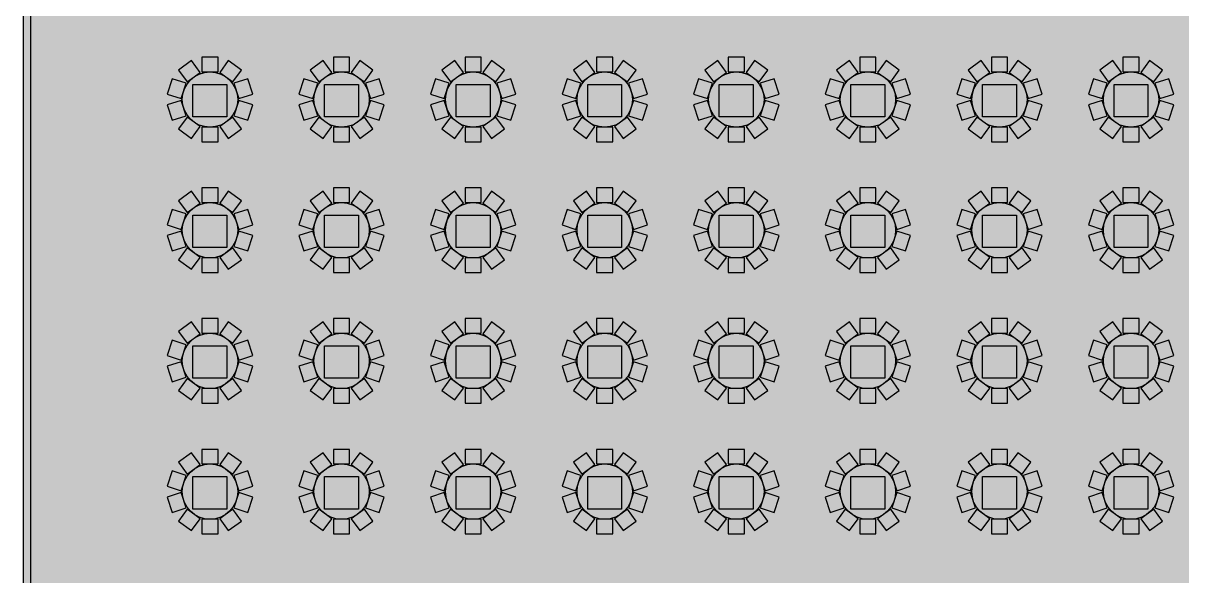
# Model space of a CAD drawing. Header units: feet. Extents: x 153 to 526, y 573 to 801.
# Drawn here: x 309.8 to 435.3, y 670.5 to 730.4 of the extents above; entities that cross this region are included whole.
import ezdxf

# ---------------------------------------------------------------- set-up
doc = ezdxf.new("R2010")
doc.units = ezdxf.units.FT
doc.header["$MEASUREMENT"] = 0
for name, color, linetype in [('background', 7, 'Continuous'), ('Layer 1', 7, 'Continuous'), ('walls', 7, 'Continuous')]:
    doc.layers.add(name, color=color, linetype=linetype)

msp = doc.modelspace()

# ---------------------------------------------------------------- hatches: boundary and pattern name
at = {"layer": 'background', "lineweight": 0, "true_color": 0xe6e6e6, "transparency": 33554687}
h = msp.add_hatch(color=254, dxfattribs=at)
h.dxf.hatch_style = 1
h.paths.add_polyline_path([(491.003, 759.9635), (309.7528, 759.9635), (309.7528, 591.7968), (491.003, 591.7968)])

# ---------------------------------------------------------------- linework, layer by layer
at = {"layer": 'background', "color": 254, "lineweight": 0, "true_color": 0xe6e6e6, "transparency": 33554687}
msp.add_lwpolyline([(491.003, 759.9635), (309.7528, 759.9635), (309.7528, 591.7968), (491.003, 591.7968)], close=True, dxfattribs=at)
at = {"layer": 'background', "color": 254, "lineweight": 25, "true_color": 0xe6e6e6}
msp.add_lwpolyline([(491.003, 759.9635), (309.7528, 759.9635), (309.7528, 591.7968), (491.003, 591.7968)], close=True, dxfattribs=at)
at = {"layer": 'Layer 1', "color": 18, "lineweight": 25, "true_color": 0x000000}
for points in [[(326.5949, 725.3246), (327.5256, 724.0436), (328.9413, 725.0723), (328.0107, 726.3532), (326.5949, 725.3246)], [(329.1218, 726.7142), (329.1218, 725.1309), (330.8718, 725.1309), (330.8718, 726.7142), (329.1218, 726.7142)], [(331.983, 726.3532), (331.0523, 725.0723), (332.4681, 724.0436), (333.3987, 725.3246), (331.983, 726.3532)], [(340.8537, 725.3246), (341.7844, 724.0436), (343.2001, 725.0723), (342.2695, 726.3532), (340.8537, 725.3246)], [(343.3806, 726.7142), (343.3806, 725.1309), (345.1306, 725.1309), (345.1306, 726.7142), (343.3806, 726.7142)], [(346.2418, 726.3532), (345.3111, 725.0723), (346.7269, 724.0436), (347.6575, 725.3246), (346.2418, 726.3532)], [(355.1125, 725.3246), (356.0432, 724.0436), (357.4589, 725.0723), (356.5283, 726.3532), (355.1125, 725.3246)], [(357.6394, 726.7142), (357.6394, 725.1309), (359.3894, 725.1309), (359.3894, 726.7142), (357.6394, 726.7142)], [(360.5006, 726.3532), (359.5699, 725.0723), (360.9857, 724.0436), (361.9163, 725.3246), (360.5006, 726.3532)], [(369.3713, 725.3246), (370.302, 724.0436), (371.7177, 725.0723), (370.7871, 726.3532), (369.3713, 725.3246)], [(371.8982, 726.7142), (371.8982, 725.1309), (373.6482, 725.1309), (373.6482, 726.7142), (371.8982, 726.7142)], [(374.7594, 726.3532), (373.8287, 725.0723), (375.2445, 724.0436), (376.1751, 725.3246), (374.7594, 726.3532)], [(383.6301, 725.3246), (384.5608, 724.0436), (385.9765, 725.0723), (385.0459, 726.3532), (383.6301, 725.3246)], [(386.157, 726.7142), (386.157, 725.1309), (387.907, 725.1309), (387.907, 726.7142), (386.157, 726.7142)], [(389.0182, 726.3532), (388.0875, 725.0723), (389.5033, 724.0436), (390.4339, 725.3246), (389.0182, 726.3532)], [(397.8889, 725.3246), (398.8196, 724.0436), (400.2353, 725.0723), (399.3047, 726.3532), (397.8889, 725.3246)], [(400.4158, 726.7142), (400.4158, 725.1309), (402.1658, 725.1309), (402.1658, 726.7142), (400.4158, 726.7142)], [(403.277, 726.3532), (402.3463, 725.0723), (403.7621, 724.0436), (404.6927, 725.3246), (403.277, 726.3532)], [(412.1477, 725.3246), (413.0784, 724.0436), (414.4941, 725.0723), (413.5635, 726.3532), (412.1477, 725.3246)], [(414.6746, 726.7142), (414.6746, 725.1309), (416.4246, 725.1309), (416.4246, 726.7142), (414.6746, 726.7142)], [(417.5358, 726.3532), (416.6051, 725.0723), (418.0209, 724.0436), (418.9515, 725.3246), (417.5358, 726.3532)], [(426.4065, 725.3246), (427.3372, 724.0436), (428.7529, 725.0723), (427.8223, 726.3532), (426.4065, 725.3246)], [(428.9334, 726.7142), (428.9334, 725.1309), (430.6834, 725.1309), (430.6834, 726.7142), (428.9334, 726.7142)], [(431.7946, 726.3532), (430.8639, 725.0723), (432.2797, 724.0436), (433.2103, 725.3246), (431.7946, 726.3532)], [(325.3674, 722.7151), (326.8732, 722.2258), (327.414, 723.8901), (325.9082, 724.3794), (325.3674, 722.7151)], [(334.0854, 724.3794), (332.5796, 723.8901), (333.1204, 722.2258), (334.6262, 722.7151), (334.0854, 724.3794)], [(339.6262, 722.7151), (341.132, 722.2258), (341.6728, 723.8901), (340.167, 724.3794), (339.6262, 722.7151)], [(348.3442, 724.3794), (346.8384, 723.8901), (347.3792, 722.2258), (348.885, 722.7151), (348.3442, 724.3794)], [(353.885, 722.7151), (355.3908, 722.2258), (355.9316, 723.8901), (354.4258, 724.3794), (353.885, 722.7151)], [(362.603, 724.3794), (361.0972, 723.8901), (361.638, 722.2258), (363.1438, 722.7151), (362.603, 724.3794)], [(368.1438, 722.7151), (369.6496, 722.2258), (370.1904, 723.8901), (368.6846, 724.3794), (368.1438, 722.7151)], [(376.8618, 724.3794), (375.356, 723.8901), (375.8968, 722.2258), (377.4026, 722.7151), (376.8618, 724.3794)], [(382.4026, 722.7151), (383.9084, 722.2258), (384.4492, 723.8901), (382.9434, 724.3794), (382.4026, 722.7151)], [(391.1206, 724.3794), (389.6148, 723.8901), (390.1556, 722.2258), (391.6614, 722.7151), (391.1206, 724.3794)], [(396.6614, 722.7151), (398.1672, 722.2258), (398.708, 723.8901), (397.2022, 724.3794), (396.6614, 722.7151)], [(405.3794, 724.3794), (403.8736, 723.8901), (404.4144, 722.2258), (405.9202, 722.7151), (405.3794, 724.3794)], [(410.9202, 722.7151), (412.426, 722.2258), (412.9668, 723.8901), (411.461, 724.3794), (410.9202, 722.7151)], [(419.6382, 724.3794), (418.1324, 723.8901), (418.6732, 722.2258), (420.179, 722.7151), (419.6382, 724.3794)], [(425.179, 722.7151), (426.6848, 722.2258), (427.2256, 723.8901), (425.7198, 724.3794), (425.179, 722.7151)], [(433.897, 724.3794), (432.3912, 723.8901), (432.932, 722.2258), (434.4378, 722.7151), (433.897, 724.3794)], [(325.9082, 719.8824), (327.414, 720.3717), (326.8732, 722.036), (325.3674, 721.5467), (325.9082, 719.8824)], [(334.6262, 721.5467), (333.1204, 722.036), (332.5796, 720.3717), (334.0854, 719.8824), (334.6262, 721.5467)], [(340.167, 719.8824), (341.6728, 720.3717), (341.132, 722.036), (339.6262, 721.5467), (340.167, 719.8824)], [(348.885, 721.5467), (347.3792, 722.036), (346.8384, 720.3717), (348.3442, 719.8824), (348.885, 721.5467)], [(354.4258, 719.8824), (355.9316, 720.3717), (355.3908, 722.036), (353.885, 721.5467), (354.4258, 719.8824)], [(363.1438, 721.5467), (361.638, 722.036), (361.0972, 720.3717), (362.603, 719.8824), (363.1438, 721.5467)], [(368.6846, 719.8824), (370.1904, 720.3717), (369.6496, 722.036), (368.1438, 721.5467), (368.6846, 719.8824)], [(377.4026, 721.5467), (375.8968, 722.036), (375.356, 720.3717), (376.8618, 719.8824), (377.4026, 721.5467)], [(382.9434, 719.8824), (384.4492, 720.3717), (383.9084, 722.036), (382.4026, 721.5467), (382.9434, 719.8824)], [(391.6614, 721.5467), (390.1556, 722.036), (389.6148, 720.3717), (391.1206, 719.8824), (391.6614, 721.5467)], [(397.2022, 719.8824), (398.708, 720.3717), (398.1672, 722.036), (396.6614, 721.5467), (397.2022, 719.8824)], [(405.9202, 721.5467), (404.4144, 722.036), (403.8736, 720.3717), (405.3794, 719.8824), (405.9202, 721.5467)], [(411.461, 719.8824), (412.9668, 720.3717), (412.426, 722.036), (410.9202, 721.5467), (411.461, 719.8824)], [(420.179, 721.5467), (418.6732, 722.036), (418.1324, 720.3717), (419.6382, 719.8824), (420.179, 721.5467)], [(425.7198, 719.8824), (427.2256, 720.3717), (426.6848, 722.036), (425.179, 721.5467), (425.7198, 719.8824)], [(434.4378, 721.5467), (432.932, 722.036), (432.3912, 720.3717), (433.897, 719.8824), (434.4378, 721.5467)], [(328.0107, 717.9086), (328.9413, 719.1896), (327.5256, 720.2182), (326.5949, 718.9373), (328.0107, 717.9086)], [(333.3987, 718.9373), (332.4681, 720.2182), (331.0523, 719.1896), (331.983, 717.9086), (333.3987, 718.9373)], [(342.2695, 717.9086), (343.2001, 719.1896), (341.7844, 720.2182), (340.8537, 718.9373), (342.2695, 717.9086)], [(347.6575, 718.9373), (346.7269, 720.2182), (345.3111, 719.1896), (346.2418, 717.9086), (347.6575, 718.9373)], [(356.5283, 717.9086), (357.4589, 719.1896), (356.0432, 720.2182), (355.1125, 718.9373), (356.5283, 717.9086)], [(361.9163, 718.9373), (360.9857, 720.2182), (359.5699, 719.1896), (360.5006, 717.9086), (361.9163, 718.9373)], [(370.7871, 717.9086), (371.7177, 719.1896), (370.302, 720.2182), (369.3713, 718.9373), (370.7871, 717.9086)], [(376.1751, 718.9373), (375.2445, 720.2182), (373.8287, 719.1896), (374.7594, 717.9086), (376.1751, 718.9373)], [(385.0459, 717.9086), (385.9765, 719.1896), (384.5608, 720.2182), (383.6301, 718.9373), (385.0459, 717.9086)], [(390.4339, 718.9373), (389.5033, 720.2182), (388.0875, 719.1896), (389.0182, 717.9086), (390.4339, 718.9373)], [(399.3047, 717.9086), (400.2353, 719.1896), (398.8196, 720.2182), (397.8889, 718.9373), (399.3047, 717.9086)], [(404.6927, 718.9373), (403.7621, 720.2182), (402.3463, 719.1896), (403.277, 717.9086), (404.6927, 718.9373)], [(413.5635, 717.9086), (414.4941, 719.1896), (413.0784, 720.2182), (412.1477, 718.9373), (413.5635, 717.9086)], [(418.9515, 718.9373), (418.0209, 720.2182), (416.6051, 719.1896), (417.5358, 717.9086), (418.9515, 718.9373)], [(427.8223, 717.9086), (428.7529, 719.1896), (427.3372, 720.2182), (426.4065, 718.9373), (427.8223, 717.9086)], [(433.2103, 718.9373), (432.2797, 720.2182), (430.8639, 719.1896), (431.7946, 717.9086), (433.2103, 718.9373)], [(330.8718, 717.5476), (330.8718, 719.1309), (329.1218, 719.1309), (329.1218, 717.5476), (330.8718, 717.5476)], [(345.1306, 717.5476), (345.1306, 719.1309), (343.3806, 719.1309), (343.3806, 717.5476), (345.1306, 717.5476)], [(359.3894, 717.5476), (359.3894, 719.1309), (357.6394, 719.1309), (357.6394, 717.5476), (359.3894, 717.5476)], [(373.6482, 717.5476), (373.6482, 719.1309), (371.8982, 719.1309), (371.8982, 717.5476), (373.6482, 717.5476)], [(387.907, 717.5476), (387.907, 719.1309), (386.157, 719.1309), (386.157, 717.5476), (387.907, 717.5476)], [(402.1658, 717.5476), (402.1658, 719.1309), (400.4158, 719.1309), (400.4158, 717.5476), (402.1658, 717.5476)], [(416.4246, 717.5476), (416.4246, 719.1309), (414.6746, 719.1309), (414.6746, 717.5476), (416.4246, 717.5476)], [(430.6834, 717.5476), (430.6834, 719.1309), (428.9334, 719.1309), (428.9334, 717.5476), (430.6834, 717.5476)], [(326.5949, 711.158), (327.5256, 709.877), (328.9413, 710.9057), (328.0107, 712.1866), (326.5949, 711.158)], [(329.1218, 712.5476), (329.1218, 710.9643), (330.8718, 710.9643), (330.8718, 712.5476), (329.1218, 712.5476)], [(331.983, 712.1866), (331.0523, 710.9057), (332.4681, 709.877), (333.3987, 711.158), (331.983, 712.1866)], [(340.8537, 711.158), (341.7844, 709.877), (343.2001, 710.9057), (342.2695, 712.1866), (340.8537, 711.158)], [(343.3806, 712.5476), (343.3806, 710.9643), (345.1306, 710.9643), (345.1306, 712.5476), (343.3806, 712.5476)], [(346.2418, 712.1866), (345.3111, 710.9057), (346.7269, 709.877), (347.6575, 711.158), (346.2418, 712.1866)], [(355.1125, 711.158), (356.0432, 709.877), (357.4589, 710.9057), (356.5283, 712.1866), (355.1125, 711.158)], [(357.6394, 712.5476), (357.6394, 710.9643), (359.3894, 710.9643), (359.3894, 712.5476), (357.6394, 712.5476)], [(360.5006, 712.1866), (359.5699, 710.9057), (360.9857, 709.877), (361.9163, 711.158), (360.5006, 712.1866)], [(369.3713, 711.158), (370.302, 709.877), (371.7177, 710.9057), (370.7871, 712.1866), (369.3713, 711.158)], [(371.8982, 712.5476), (371.8982, 710.9643), (373.6482, 710.9643), (373.6482, 712.5476), (371.8982, 712.5476)], [(374.7594, 712.1866), (373.8287, 710.9057), (375.2445, 709.877), (376.1751, 711.158), (374.7594, 712.1866)], [(383.6301, 711.158), (384.5608, 709.877), (385.9765, 710.9057), (385.0459, 712.1866), (383.6301, 711.158)], [(386.157, 712.5476), (386.157, 710.9643), (387.907, 710.9643), (387.907, 712.5476), (386.157, 712.5476)], [(389.0182, 712.1866), (388.0875, 710.9057), (389.5033, 709.877), (390.4339, 711.158), (389.0182, 712.1866)], [(397.8889, 711.158), (398.8196, 709.877), (400.2353, 710.9057), (399.3047, 712.1866), (397.8889, 711.158)], [(400.4158, 712.5476), (400.4158, 710.9643), (402.1658, 710.9643), (402.1658, 712.5476), (400.4158, 712.5476)], [(403.277, 712.1866), (402.3463, 710.9057), (403.7621, 709.877), (404.6927, 711.158), (403.277, 712.1866)], [(412.1477, 711.158), (413.0784, 709.877), (414.4941, 710.9057), (413.5635, 712.1866), (412.1477, 711.158)], [(414.6746, 712.5476), (414.6746, 710.9643), (416.4246, 710.9643), (416.4246, 712.5476), (414.6746, 712.5476)], [(417.5358, 712.1866), (416.6051, 710.9057), (418.0209, 709.877), (418.9515, 711.158), (417.5358, 712.1866)], [(426.4065, 711.158), (427.3372, 709.877), (428.7529, 710.9057), (427.8223, 712.1866), (426.4065, 711.158)], [(428.9334, 712.5476), (428.9334, 710.9643), (430.6834, 710.9643), (430.6834, 712.5476), (428.9334, 712.5476)], [(431.7946, 712.1866), (430.8639, 710.9057), (432.2797, 709.877), (433.2103, 711.158), (431.7946, 712.1866)], [(325.3674, 708.5485), (326.8732, 708.0592), (327.414, 709.7235), (325.9082, 710.2128), (325.3674, 708.5485)], [(334.0854, 710.2128), (332.5796, 709.7235), (333.1204, 708.0592), (334.6262, 708.5485), (334.0854, 710.2128)], [(339.6262, 708.5485), (341.132, 708.0592), (341.6728, 709.7235), (340.167, 710.2128), (339.6262, 708.5485)], [(348.3442, 710.2128), (346.8384, 709.7235), (347.3792, 708.0592), (348.885, 708.5485), (348.3442, 710.2128)], [(353.885, 708.5485), (355.3908, 708.0592), (355.9316, 709.7235), (354.4258, 710.2128), (353.885, 708.5485)], [(362.603, 710.2128), (361.0972, 709.7235), (361.638, 708.0592), (363.1438, 708.5485), (362.603, 710.2128)], [(368.1438, 708.5485), (369.6496, 708.0592), (370.1904, 709.7235), (368.6846, 710.2128), (368.1438, 708.5485)], [(376.8618, 710.2128), (375.356, 709.7235), (375.8968, 708.0592), (377.4026, 708.5485), (376.8618, 710.2128)], [(382.4026, 708.5485), (383.9084, 708.0592), (384.4492, 709.7235), (382.9434, 710.2128), (382.4026, 708.5485)], [(391.1206, 710.2128), (389.6148, 709.7235), (390.1556, 708.0592), (391.6614, 708.5485), (391.1206, 710.2128)], [(396.6614, 708.5485), (398.1672, 708.0592), (398.708, 709.7235), (397.2022, 710.2128), (396.6614, 708.5485)], [(405.3794, 710.2128), (403.8736, 709.7235), (404.4144, 708.0592), (405.9202, 708.5485), (405.3794, 710.2128)], [(410.9202, 708.5485), (412.426, 708.0592), (412.9668, 709.7235), (411.461, 710.2128), (410.9202, 708.5485)], [(419.6382, 710.2128), (418.1324, 709.7235), (418.6732, 708.0592), (420.179, 708.5485), (419.6382, 710.2128)], [(425.179, 708.5485), (426.6848, 708.0592), (427.2256, 709.7235), (425.7198, 710.2128), (425.179, 708.5485)], [(433.897, 710.2128), (432.3912, 709.7235), (432.932, 708.0592), (434.4378, 708.5485), (433.897, 710.2128)], [(325.9082, 705.7158), (327.414, 706.2051), (326.8732, 707.8694), (325.3674, 707.3801), (325.9082, 705.7158)], [(334.6262, 707.3801), (333.1204, 707.8694), (332.5796, 706.2051), (334.0854, 705.7158), (334.6262, 707.3801)], [(340.167, 705.7158), (341.6728, 706.2051), (341.132, 707.8694), (339.6262, 707.3801), (340.167, 705.7158)], [(348.885, 707.3801), (347.3792, 707.8694), (346.8384, 706.2051), (348.3442, 705.7158), (348.885, 707.3801)], [(354.4258, 705.7158), (355.9316, 706.2051), (355.3908, 707.8694), (353.885, 707.3801), (354.4258, 705.7158)], [(363.1438, 707.3801), (361.638, 707.8694), (361.0972, 706.2051), (362.603, 705.7158), (363.1438, 707.3801)], [(368.6846, 705.7158), (370.1904, 706.2051), (369.6496, 707.8694), (368.1438, 707.3801), (368.6846, 705.7158)], [(377.4026, 707.3801), (375.8968, 707.8694), (375.356, 706.2051), (376.8618, 705.7158), (377.4026, 707.3801)], [(382.9434, 705.7158), (384.4492, 706.2051), (383.9084, 707.8694), (382.4026, 707.3801), (382.9434, 705.7158)], [(391.6614, 707.3801), (390.1556, 707.8694), (389.6148, 706.2051), (391.1206, 705.7158), (391.6614, 707.3801)], [(397.2022, 705.7158), (398.708, 706.2051), (398.1672, 707.8694), (396.6614, 707.3801), (397.2022, 705.7158)], [(405.9202, 707.3801), (404.4144, 707.8694), (403.8736, 706.2051), (405.3794, 705.7158), (405.9202, 707.3801)], [(411.461, 705.7158), (412.9668, 706.2051), (412.426, 707.8694), (410.9202, 707.3801), (411.461, 705.7158)], [(420.179, 707.3801), (418.6732, 707.8694), (418.1324, 706.2051), (419.6382, 705.7158), (420.179, 707.3801)], [(425.7198, 705.7158), (427.2256, 706.2051), (426.6848, 707.8694), (425.179, 707.3801), (425.7198, 705.7158)], [(434.4378, 707.3801), (432.932, 707.8694), (432.3912, 706.2051), (433.897, 705.7158), (434.4378, 707.3801)], [(328.0107, 703.742), (328.9413, 705.023), (327.5256, 706.0516), (326.5949, 704.7707), (328.0107, 703.742)], [(333.3987, 704.7707), (332.4681, 706.0516), (331.0523, 705.023), (331.983, 703.742), (333.3987, 704.7707)], [(342.2695, 703.742), (343.2001, 705.023), (341.7844, 706.0516), (340.8537, 704.7707), (342.2695, 703.742)], [(347.6575, 704.7707), (346.7269, 706.0516), (345.3111, 705.023), (346.2418, 703.742), (347.6575, 704.7707)], [(356.5283, 703.742), (357.4589, 705.023), (356.0432, 706.0516), (355.1125, 704.7707), (356.5283, 703.742)], [(361.9163, 704.7707), (360.9857, 706.0516), (359.5699, 705.023), (360.5006, 703.742), (361.9163, 704.7707)], [(370.7871, 703.742), (371.7177, 705.023), (370.302, 706.0516), (369.3713, 704.7707), (370.7871, 703.742)], [(376.1751, 704.7707), (375.2445, 706.0516), (373.8287, 705.023), (374.7594, 703.742), (376.1751, 704.7707)], [(385.0459, 703.742), (385.9765, 705.023), (384.5608, 706.0516), (383.6301, 704.7707), (385.0459, 703.742)], [(390.4339, 704.7707), (389.5033, 706.0516), (388.0875, 705.023), (389.0182, 703.742), (390.4339, 704.7707)], [(399.3047, 703.742), (400.2353, 705.023), (398.8196, 706.0516), (397.8889, 704.7707), (399.3047, 703.742)], [(404.6927, 704.7707), (403.7621, 706.0516), (402.3463, 705.023), (403.277, 703.742), (404.6927, 704.7707)], [(413.5635, 703.742), (414.4941, 705.023), (413.0784, 706.0516), (412.1477, 704.7707), (413.5635, 703.742)], [(418.9515, 704.7707), (418.0209, 706.0516), (416.6051, 705.023), (417.5358, 703.742), (418.9515, 704.7707)], [(427.8223, 703.742), (428.7529, 705.023), (427.3372, 706.0516), (426.4065, 704.7707), (427.8223, 703.742)], [(433.2103, 704.7707), (432.2797, 706.0516), (430.8639, 705.023), (431.7946, 703.742), (433.2103, 704.7707)], [(330.8718, 703.381), (330.8718, 704.9643), (329.1218, 704.9643), (329.1218, 703.381), (330.8718, 703.381)], [(345.1306, 703.381), (345.1306, 704.9643), (343.3806, 704.9643), (343.3806, 703.381), (345.1306, 703.381)], [(359.3894, 703.381), (359.3894, 704.9643), (357.6394, 704.9643), (357.6394, 703.381), (359.3894, 703.381)], [(373.6482, 703.381), (373.6482, 704.9643), (371.8982, 704.9643), (371.8982, 703.381), (373.6482, 703.381)], [(387.907, 703.381), (387.907, 704.9643), (386.157, 704.9643), (386.157, 703.381), (387.907, 703.381)], [(402.1658, 703.381), (402.1658, 704.9643), (400.4158, 704.9643), (400.4158, 703.381), (402.1658, 703.381)], [(416.4246, 703.381), (416.4246, 704.9643), (414.6746, 704.9643), (414.6746, 703.381), (416.4246, 703.381)], [(430.6834, 703.381), (430.6834, 704.9643), (428.9334, 704.9643), (428.9334, 703.381), (430.6834, 703.381)], [(329.1218, 698.381), (329.1218, 696.7977), (330.8718, 696.7977), (330.8718, 698.381), (329.1218, 698.381)], [(343.3806, 698.381), (343.3806, 696.7977), (345.1306, 696.7977), (345.1306, 698.381), (343.3806, 698.381)], [(357.6394, 698.381), (357.6394, 696.7977), (359.3894, 696.7977), (359.3894, 698.381), (357.6394, 698.381)], [(371.8982, 698.381), (371.8982, 696.7977), (373.6482, 696.7977), (373.6482, 698.381), (371.8982, 698.381)], [(386.157, 698.381), (386.157, 696.7977), (387.907, 696.7977), (387.907, 698.381), (386.157, 698.381)], [(400.4158, 698.381), (400.4158, 696.7977), (402.1658, 696.7977), (402.1658, 698.381), (400.4158, 698.381)], [(414.6746, 698.381), (414.6746, 696.7977), (416.4246, 696.7977), (416.4246, 698.381), (414.6746, 698.381)], [(428.9334, 698.381), (428.9334, 696.7977), (430.6834, 696.7977), (430.6834, 698.381), (428.9334, 698.381)], [(326.5949, 696.9914), (327.5256, 695.7104), (328.9413, 696.7391), (328.0107, 698.02), (326.5949, 696.9914)], [(331.983, 698.02), (331.0523, 696.7391), (332.4681, 695.7104), (333.3987, 696.9914), (331.983, 698.02)], [(340.8537, 696.9914), (341.7844, 695.7104), (343.2001, 696.7391), (342.2695, 698.02), (340.8537, 696.9914)], [(346.2418, 698.02), (345.3111, 696.7391), (346.7269, 695.7104), (347.6575, 696.9914), (346.2418, 698.02)], [(355.1125, 696.9914), (356.0432, 695.7104), (357.4589, 696.7391), (356.5283, 698.02), (355.1125, 696.9914)], [(360.5006, 698.02), (359.5699, 696.7391), (360.9857, 695.7104), (361.9163, 696.9914), (360.5006, 698.02)], [(369.3713, 696.9914), (370.302, 695.7104), (371.7177, 696.7391), (370.7871, 698.02), (369.3713, 696.9914)], [(374.7594, 698.02), (373.8287, 696.7391), (375.2445, 695.7104), (376.1751, 696.9914), (374.7594, 698.02)], [(383.6301, 696.9914), (384.5608, 695.7104), (385.9765, 696.7391), (385.0459, 698.02), (383.6301, 696.9914)], [(389.0182, 698.02), (388.0875, 696.7391), (389.5033, 695.7104), (390.4339, 696.9914), (389.0182, 698.02)], [(397.8889, 696.9914), (398.8196, 695.7104), (400.2353, 696.7391), (399.3047, 698.02), (397.8889, 696.9914)], [(403.277, 698.02), (402.3463, 696.7391), (403.7621, 695.7104), (404.6927, 696.9914), (403.277, 698.02)], [(412.1477, 696.9914), (413.0784, 695.7104), (414.4941, 696.7391), (413.5635, 698.02), (412.1477, 696.9914)], [(417.5358, 698.02), (416.6051, 696.7391), (418.0209, 695.7104), (418.9515, 696.9914), (417.5358, 698.02)], [(426.4065, 696.9914), (427.3372, 695.7104), (428.7529, 696.7391), (427.8223, 698.02), (426.4065, 696.9914)], [(431.7946, 698.02), (430.8639, 696.7391), (432.2797, 695.7104), (433.2103, 696.9914), (431.7946, 698.02)], [(325.3674, 694.3819), (326.8732, 693.8926), (327.414, 695.5569), (325.9082, 696.0462), (325.3674, 694.3819)], [(334.0854, 696.0462), (332.5796, 695.5569), (333.1204, 693.8926), (334.6262, 694.3819), (334.0854, 696.0462)], [(339.6262, 694.3819), (341.132, 693.8926), (341.6728, 695.5569), (340.167, 696.0462), (339.6262, 694.3819)], [(348.3442, 696.0462), (346.8384, 695.5569), (347.3792, 693.8926), (348.885, 694.3819), (348.3442, 696.0462)], [(353.885, 694.3819), (355.3908, 693.8926), (355.9316, 695.5569), (354.4258, 696.0462), (353.885, 694.3819)], [(362.603, 696.0462), (361.0972, 695.5569), (361.638, 693.8926), (363.1438, 694.3819), (362.603, 696.0462)], [(368.1438, 694.3819), (369.6496, 693.8926), (370.1904, 695.5569), (368.6846, 696.0462), (368.1438, 694.3819)], [(376.8618, 696.0462), (375.356, 695.5569), (375.8968, 693.8926), (377.4026, 694.3819), (376.8618, 696.0462)], [(382.4026, 694.3819), (383.9084, 693.8926), (384.4492, 695.5569), (382.9434, 696.0462), (382.4026, 694.3819)], [(391.1206, 696.0462), (389.6148, 695.5569), (390.1556, 693.8926), (391.6614, 694.3819), (391.1206, 696.0462)], [(396.6614, 694.3819), (398.1672, 693.8926), (398.708, 695.5569), (397.2022, 696.0462), (396.6614, 694.3819)], [(405.3794, 696.0462), (403.8736, 695.5569), (404.4144, 693.8926), (405.9202, 694.3819), (405.3794, 696.0462)], [(410.9202, 694.3819), (412.426, 693.8926), (412.9668, 695.5569), (411.461, 696.0462), (410.9202, 694.3819)], [(419.6382, 696.0462), (418.1324, 695.5569), (418.6732, 693.8926), (420.179, 694.3819), (419.6382, 696.0462)], [(425.179, 694.3819), (426.6848, 693.8926), (427.2256, 695.5569), (425.7198, 696.0462), (425.179, 694.3819)], [(433.897, 696.0462), (432.3912, 695.5569), (432.932, 693.8926), (434.4378, 694.3819), (433.897, 696.0462)], [(325.9082, 691.5492), (327.414, 692.0385), (326.8732, 693.7028), (325.3674, 693.2135), (325.9082, 691.5492)], [(334.6262, 693.2135), (333.1204, 693.7028), (332.5796, 692.0385), (334.0854, 691.5492), (334.6262, 693.2135)], [(340.167, 691.5492), (341.6728, 692.0385), (341.132, 693.7028), (339.6262, 693.2135), (340.167, 691.5492)], [(348.885, 693.2135), (347.3792, 693.7028), (346.8384, 692.0385), (348.3442, 691.5492), (348.885, 693.2135)], [(354.4258, 691.5492), (355.9316, 692.0385), (355.3908, 693.7028), (353.885, 693.2135), (354.4258, 691.5492)], [(363.1438, 693.2135), (361.638, 693.7028), (361.0972, 692.0385), (362.603, 691.5492), (363.1438, 693.2135)], [(368.6846, 691.5492), (370.1904, 692.0385), (369.6496, 693.7028), (368.1438, 693.2135), (368.6846, 691.5492)], [(377.4026, 693.2135), (375.8968, 693.7028), (375.356, 692.0385), (376.8618, 691.5492), (377.4026, 693.2135)], [(382.9434, 691.5492), (384.4492, 692.0385), (383.9084, 693.7028), (382.4026, 693.2135), (382.9434, 691.5492)], [(391.6614, 693.2135), (390.1556, 693.7028), (389.6148, 692.0385), (391.1206, 691.5492), (391.6614, 693.2135)], [(397.2022, 691.5492), (398.708, 692.0385), (398.1672, 693.7028), (396.6614, 693.2135), (397.2022, 691.5492)], [(405.9202, 693.2135), (404.4144, 693.7028), (403.8736, 692.0385), (405.3794, 691.5492), (405.9202, 693.2135)], [(411.461, 691.5492), (412.9668, 692.0385), (412.426, 693.7028), (410.9202, 693.2135), (411.461, 691.5492)], [(420.179, 693.2135), (418.6732, 693.7028), (418.1324, 692.0385), (419.6382, 691.5492), (420.179, 693.2135)], [(425.7198, 691.5492), (427.2256, 692.0385), (426.6848, 693.7028), (425.179, 693.2135), (425.7198, 691.5492)], [(434.4378, 693.2135), (432.932, 693.7028), (432.3912, 692.0385), (433.897, 691.5492), (434.4378, 693.2135)], [(328.0107, 689.5754), (328.9413, 690.8564), (327.5256, 691.885), (326.5949, 690.6041), (328.0107, 689.5754)], [(333.3987, 690.6041), (332.4681, 691.885), (331.0523, 690.8564), (331.983, 689.5754), (333.3987, 690.6041)], [(342.2695, 689.5754), (343.2001, 690.8564), (341.7844, 691.885), (340.8537, 690.6041), (342.2695, 689.5754)], [(347.6575, 690.6041), (346.7269, 691.885), (345.3111, 690.8564), (346.2418, 689.5754), (347.6575, 690.6041)], [(356.5283, 689.5754), (357.4589, 690.8564), (356.0432, 691.885), (355.1125, 690.6041), (356.5283, 689.5754)], [(361.9163, 690.6041), (360.9857, 691.885), (359.5699, 690.8564), (360.5006, 689.5754), (361.9163, 690.6041)], [(370.7871, 689.5754), (371.7177, 690.8564), (370.302, 691.885), (369.3713, 690.6041), (370.7871, 689.5754)], [(376.1751, 690.6041), (375.2445, 691.885), (373.8287, 690.8564), (374.7594, 689.5754), (376.1751, 690.6041)], [(385.0459, 689.5754), (385.9765, 690.8564), (384.5608, 691.885), (383.6301, 690.6041), (385.0459, 689.5754)], [(390.4339, 690.6041), (389.5033, 691.885), (388.0875, 690.8564), (389.0182, 689.5754), (390.4339, 690.6041)], [(399.3047, 689.5754), (400.2353, 690.8564), (398.8196, 691.885), (397.8889, 690.6041), (399.3047, 689.5754)], [(404.6927, 690.6041), (403.7621, 691.885), (402.3463, 690.8564), (403.277, 689.5754), (404.6927, 690.6041)], [(413.5635, 689.5754), (414.4941, 690.8564), (413.0784, 691.885), (412.1477, 690.6041), (413.5635, 689.5754)], [(418.9515, 690.6041), (418.0209, 691.885), (416.6051, 690.8564), (417.5358, 689.5754), (418.9515, 690.6041)], [(427.8223, 689.5754), (428.7529, 690.8564), (427.3372, 691.885), (426.4065, 690.6041), (427.8223, 689.5754)], [(433.2103, 690.6041), (432.2797, 691.885), (430.8639, 690.8564), (431.7946, 689.5754), (433.2103, 690.6041)], [(330.8718, 689.2144), (330.8718, 690.7977), (329.1218, 690.7977), (329.1218, 689.2144), (330.8718, 689.2144)], [(345.1306, 689.2144), (345.1306, 690.7977), (343.3806, 690.7977), (343.3806, 689.2144), (345.1306, 689.2144)], [(359.3894, 689.2144), (359.3894, 690.7977), (357.6394, 690.7977), (357.6394, 689.2144), (359.3894, 689.2144)], [(373.6482, 689.2144), (373.6482, 690.7977), (371.8982, 690.7977), (371.8982, 689.2144), (373.6482, 689.2144)], [(387.907, 689.2144), (387.907, 690.7977), (386.157, 690.7977), (386.157, 689.2144), (387.907, 689.2144)], [(402.1658, 689.2144), (402.1658, 690.7977), (400.4158, 690.7977), (400.4158, 689.2144), (402.1658, 689.2144)], [(416.4246, 689.2144), (416.4246, 690.7977), (414.6746, 690.7977), (414.6746, 689.2144), (416.4246, 689.2144)], [(430.6834, 689.2144), (430.6834, 690.7977), (428.9334, 690.7977), (428.9334, 689.2144), (430.6834, 689.2144)], [(326.5949, 682.8248), (327.5256, 681.5438), (328.9413, 682.5725), (328.0107, 683.8534), (326.5949, 682.8248)], [(329.1218, 684.2144), (329.1218, 682.6311), (330.8718, 682.6311), (330.8718, 684.2144), (329.1218, 684.2144)], [(331.983, 683.8534), (331.0523, 682.5725), (332.4681, 681.5438), (333.3987, 682.8248), (331.983, 683.8534)], [(340.8537, 682.8248), (341.7844, 681.5438), (343.2001, 682.5725), (342.2695, 683.8534), (340.8537, 682.8248)], [(343.3806, 684.2144), (343.3806, 682.6311), (345.1306, 682.6311), (345.1306, 684.2144), (343.3806, 684.2144)], [(346.2418, 683.8534), (345.3111, 682.5725), (346.7269, 681.5438), (347.6575, 682.8248), (346.2418, 683.8534)], [(355.1125, 682.8248), (356.0432, 681.5438), (357.4589, 682.5725), (356.5283, 683.8534), (355.1125, 682.8248)], [(357.6394, 684.2144), (357.6394, 682.6311), (359.3894, 682.6311), (359.3894, 684.2144), (357.6394, 684.2144)], [(360.5006, 683.8534), (359.5699, 682.5725), (360.9857, 681.5438), (361.9163, 682.8248), (360.5006, 683.8534)], [(369.3713, 682.8248), (370.302, 681.5438), (371.7177, 682.5725), (370.7871, 683.8534), (369.3713, 682.8248)], [(371.8982, 684.2144), (371.8982, 682.6311), (373.6482, 682.6311), (373.6482, 684.2144), (371.8982, 684.2144)], [(374.7594, 683.8534), (373.8287, 682.5725), (375.2445, 681.5438), (376.1751, 682.8248), (374.7594, 683.8534)], [(383.6301, 682.8248), (384.5608, 681.5438), (385.9765, 682.5725), (385.0459, 683.8534), (383.6301, 682.8248)], [(386.157, 684.2144), (386.157, 682.6311), (387.907, 682.6311), (387.907, 684.2144), (386.157, 684.2144)], [(389.0182, 683.8534), (388.0875, 682.5725), (389.5033, 681.5438), (390.4339, 682.8248), (389.0182, 683.8534)], [(397.8889, 682.8248), (398.8196, 681.5438), (400.2353, 682.5725), (399.3047, 683.8534), (397.8889, 682.8248)], [(400.4158, 684.2144), (400.4158, 682.6311), (402.1658, 682.6311), (402.1658, 684.2144), (400.4158, 684.2144)], [(403.277, 683.8534), (402.3463, 682.5725), (403.7621, 681.5438), (404.6927, 682.8248), (403.277, 683.8534)], [(412.1477, 682.8248), (413.0784, 681.5438), (414.4941, 682.5725), (413.5635, 683.8534), (412.1477, 682.8248)], [(414.6746, 684.2144), (414.6746, 682.6311), (416.4246, 682.6311), (416.4246, 684.2144), (414.6746, 684.2144)], [(417.5358, 683.8534), (416.6051, 682.5725), (418.0209, 681.5438), (418.9515, 682.8248), (417.5358, 683.8534)], [(426.4065, 682.8248), (427.3372, 681.5438), (428.7529, 682.5725), (427.8223, 683.8534), (426.4065, 682.8248)], [(428.9334, 684.2144), (428.9334, 682.6311), (430.6834, 682.6311), (430.6834, 684.2144), (428.9334, 684.2144)], [(431.7946, 683.8534), (430.8639, 682.5725), (432.2797, 681.5438), (433.2103, 682.8248), (431.7946, 683.8534)], [(325.3674, 680.2153), (326.8732, 679.726), (327.414, 681.3903), (325.9082, 681.8796), (325.3674, 680.2153)], [(334.0854, 681.8796), (332.5796, 681.3903), (333.1204, 679.726), (334.6262, 680.2153), (334.0854, 681.8796)], [(339.6262, 680.2153), (341.132, 679.726), (341.6728, 681.3903), (340.167, 681.8796), (339.6262, 680.2153)], [(348.3442, 681.8796), (346.8384, 681.3903), (347.3792, 679.726), (348.885, 680.2153), (348.3442, 681.8796)], [(353.885, 680.2153), (355.3908, 679.726), (355.9316, 681.3903), (354.4258, 681.8796), (353.885, 680.2153)], [(362.603, 681.8796), (361.0972, 681.3903), (361.638, 679.726), (363.1438, 680.2153), (362.603, 681.8796)], [(368.1438, 680.2153), (369.6496, 679.726), (370.1904, 681.3903), (368.6846, 681.8796), (368.1438, 680.2153)], [(376.8618, 681.8796), (375.356, 681.3903), (375.8968, 679.726), (377.4026, 680.2153), (376.8618, 681.8796)], [(382.4026, 680.2153), (383.9084, 679.726), (384.4492, 681.3903), (382.9434, 681.8796), (382.4026, 680.2153)], [(391.1206, 681.8796), (389.6148, 681.3903), (390.1556, 679.726), (391.6614, 680.2153), (391.1206, 681.8796)], [(396.6614, 680.2153), (398.1672, 679.726), (398.708, 681.3903), (397.2022, 681.8796), (396.6614, 680.2153)], [(405.3794, 681.8796), (403.8736, 681.3903), (404.4144, 679.726), (405.9202, 680.2153), (405.3794, 681.8796)], [(410.9202, 680.2153), (412.426, 679.726), (412.9668, 681.3903), (411.461, 681.8796), (410.9202, 680.2153)], [(419.6382, 681.8796), (418.1324, 681.3903), (418.6732, 679.726), (420.179, 680.2153), (419.6382, 681.8796)], [(425.179, 680.2153), (426.6848, 679.726), (427.2256, 681.3903), (425.7198, 681.8796), (425.179, 680.2153)], [(433.897, 681.8796), (432.3912, 681.3903), (432.932, 679.726), (434.4378, 680.2153), (433.897, 681.8796)], [(325.9082, 677.3826), (327.414, 677.8719), (326.8732, 679.5362), (325.3674, 679.0469), (325.9082, 677.3826)], [(334.6262, 679.0469), (333.1204, 679.5362), (332.5796, 677.8719), (334.0854, 677.3826), (334.6262, 679.0469)], [(340.167, 677.3826), (341.6728, 677.8719), (341.132, 679.5362), (339.6262, 679.0469), (340.167, 677.3826)], [(348.885, 679.0469), (347.3792, 679.5362), (346.8384, 677.8719), (348.3442, 677.3826), (348.885, 679.0469)], [(354.4258, 677.3826), (355.9316, 677.8719), (355.3908, 679.5362), (353.885, 679.0469), (354.4258, 677.3826)], [(363.1438, 679.0469), (361.638, 679.5362), (361.0972, 677.8719), (362.603, 677.3826), (363.1438, 679.0469)], [(368.6846, 677.3826), (370.1904, 677.8719), (369.6496, 679.5362), (368.1438, 679.0469), (368.6846, 677.3826)], [(377.4026, 679.0469), (375.8968, 679.5362), (375.356, 677.8719), (376.8618, 677.3826), (377.4026, 679.0469)], [(382.9434, 677.3826), (384.4492, 677.8719), (383.9084, 679.5362), (382.4026, 679.0469), (382.9434, 677.3826)], [(391.6614, 679.0469), (390.1556, 679.5362), (389.6148, 677.8719), (391.1206, 677.3826), (391.6614, 679.0469)], [(397.2022, 677.3826), (398.708, 677.8719), (398.1672, 679.5362), (396.6614, 679.0469), (397.2022, 677.3826)], [(405.9202, 679.0469), (404.4144, 679.5362), (403.8736, 677.8719), (405.3794, 677.3826), (405.9202, 679.0469)], [(411.461, 677.3826), (412.9668, 677.8719), (412.426, 679.5362), (410.9202, 679.0469), (411.461, 677.3826)], [(420.179, 679.0469), (418.6732, 679.5362), (418.1324, 677.8719), (419.6382, 677.3826), (420.179, 679.0469)], [(425.7198, 677.3826), (427.2256, 677.8719), (426.6848, 679.5362), (425.179, 679.0469), (425.7198, 677.3826)], [(434.4378, 679.0469), (432.932, 679.5362), (432.3912, 677.8719), (433.897, 677.3826), (434.4378, 679.0469)], [(328.0107, 675.4088), (328.9413, 676.6898), (327.5256, 677.7184), (326.5949, 676.4375), (328.0107, 675.4088)], [(333.3987, 676.4375), (332.4681, 677.7184), (331.0523, 676.6898), (331.983, 675.4088), (333.3987, 676.4375)], [(342.2695, 675.4088), (343.2001, 676.6898), (341.7844, 677.7184), (340.8537, 676.4375), (342.2695, 675.4088)], [(347.6575, 676.4375), (346.7269, 677.7184), (345.3111, 676.6898), (346.2418, 675.4088), (347.6575, 676.4375)], [(356.5283, 675.4088), (357.4589, 676.6898), (356.0432, 677.7184), (355.1125, 676.4375), (356.5283, 675.4088)], [(361.9163, 676.4375), (360.9857, 677.7184), (359.5699, 676.6898), (360.5006, 675.4088), (361.9163, 676.4375)], [(370.7871, 675.4088), (371.7177, 676.6898), (370.302, 677.7184), (369.3713, 676.4375), (370.7871, 675.4088)], [(376.1751, 676.4375), (375.2445, 677.7184), (373.8287, 676.6898), (374.7594, 675.4088), (376.1751, 676.4375)], [(385.0459, 675.4088), (385.9765, 676.6898), (384.5608, 677.7184), (383.6301, 676.4375), (385.0459, 675.4088)], [(390.4339, 676.4375), (389.5033, 677.7184), (388.0875, 676.6898), (389.0182, 675.4088), (390.4339, 676.4375)], [(399.3047, 675.4088), (400.2353, 676.6898), (398.8196, 677.7184), (397.8889, 676.4375), (399.3047, 675.4088)], [(404.6927, 676.4375), (403.7621, 677.7184), (402.3463, 676.6898), (403.277, 675.4088), (404.6927, 676.4375)], [(413.5635, 675.4088), (414.4941, 676.6898), (413.0784, 677.7184), (412.1477, 676.4375), (413.5635, 675.4088)], [(418.9515, 676.4375), (418.0209, 677.7184), (416.6051, 676.6898), (417.5358, 675.4088), (418.9515, 676.4375)], [(427.8223, 675.4088), (428.7529, 676.6898), (427.3372, 677.7184), (426.4065, 676.4375), (427.8223, 675.4088)], [(433.2103, 676.4375), (432.2797, 677.7184), (430.8639, 676.6898), (431.7946, 675.4088), (433.2103, 676.4375)], [(330.8718, 675.0478), (330.8718, 676.6311), (329.1218, 676.6311), (329.1218, 675.0478), (330.8718, 675.0478)], [(345.1306, 675.0478), (345.1306, 676.6311), (343.3806, 676.6311), (343.3806, 675.0478), (345.1306, 675.0478)], [(359.3894, 675.0478), (359.3894, 676.6311), (357.6394, 676.6311), (357.6394, 675.0478), (359.3894, 675.0478)], [(373.6482, 675.0478), (373.6482, 676.6311), (371.8982, 676.6311), (371.8982, 675.0478), (373.6482, 675.0478)], [(387.907, 675.0478), (387.907, 676.6311), (386.157, 676.6311), (386.157, 675.0478), (387.907, 675.0478)], [(402.1658, 675.0478), (402.1658, 676.6311), (400.4158, 676.6311), (400.4158, 675.0478), (402.1658, 675.0478)], [(416.4246, 675.0478), (416.4246, 676.6311), (414.6746, 676.6311), (414.6746, 675.0478), (416.4246, 675.0478)], [(430.6834, 675.0478), (430.6834, 676.6311), (428.9334, 676.6311), (428.9334, 675.0478), (430.6834, 675.0478)]]:
    msp.add_lwpolyline(points, dxfattribs=at)
for points in [[(328.1495, 723.7664), (331.8256, 723.7664), (331.8256, 720.2501), (328.1495, 720.2501)], [(342.4083, 723.7664), (346.0844, 723.7664), (346.0844, 720.2501), (342.4083, 720.2501)], [(356.6671, 723.7664), (360.3432, 723.7664), (360.3432, 720.2501), (356.6671, 720.2501)], [(370.9259, 723.7664), (374.602, 723.7664), (374.602, 720.2501), (370.9259, 720.2501)], [(385.1847, 723.7664), (388.8608, 723.7664), (388.8608, 720.2501), (385.1847, 720.2501)], [(399.4435, 723.7664), (403.1196, 723.7664), (403.1196, 720.2501), (399.4435, 720.2501)], [(413.7023, 723.7664), (417.3784, 723.7664), (417.3784, 720.2501), (413.7023, 720.2501)], [(427.9611, 723.7664), (431.6372, 723.7664), (431.6372, 720.2501), (427.9611, 720.2501)], [(328.1495, 709.5998), (331.8256, 709.5998), (331.8256, 706.0835), (328.1495, 706.0835)], [(342.4083, 709.5998), (346.0844, 709.5998), (346.0844, 706.0835), (342.4083, 706.0835)], [(356.6671, 709.5998), (360.3432, 709.5998), (360.3432, 706.0835), (356.6671, 706.0835)], [(370.9259, 709.5998), (374.602, 709.5998), (374.602, 706.0835), (370.9259, 706.0835)], [(385.1847, 709.5998), (388.8608, 709.5998), (388.8608, 706.0835), (385.1847, 706.0835)], [(399.4435, 709.5998), (403.1196, 709.5998), (403.1196, 706.0835), (399.4435, 706.0835)], [(413.7023, 709.5998), (417.3784, 709.5998), (417.3784, 706.0835), (413.7023, 706.0835)], [(427.9611, 709.5998), (431.6372, 709.5998), (431.6372, 706.0835), (427.9611, 706.0835)], [(328.1495, 695.4332), (331.8256, 695.4332), (331.8256, 691.9169), (328.1495, 691.9169)], [(342.4083, 695.4332), (346.0844, 695.4332), (346.0844, 691.9169), (342.4083, 691.9169)], [(356.6671, 695.4332), (360.3432, 695.4332), (360.3432, 691.9169), (356.6671, 691.9169)], [(370.9259, 695.4332), (374.602, 695.4332), (374.602, 691.9169), (370.9259, 691.9169)], [(385.1847, 695.4332), (388.8608, 695.4332), (388.8608, 691.9169), (385.1847, 691.9169)], [(399.4435, 695.4332), (403.1196, 695.4332), (403.1196, 691.9169), (399.4435, 691.9169)], [(413.7023, 695.4332), (417.3784, 695.4332), (417.3784, 691.9169), (413.7023, 691.9169)], [(427.9611, 695.4332), (431.6372, 695.4332), (431.6372, 691.9169), (427.9611, 691.9169)], [(328.1495, 681.2666), (331.8256, 681.2666), (331.8256, 677.7503), (328.1495, 677.7503)], [(342.4083, 681.2666), (346.0844, 681.2666), (346.0844, 677.7503), (342.4083, 677.7503)], [(356.6671, 681.2666), (360.3432, 681.2666), (360.3432, 677.7503), (356.6671, 677.7503)], [(370.9259, 681.2666), (374.602, 681.2666), (374.602, 677.7503), (370.9259, 677.7503)], [(385.1847, 681.2666), (388.8608, 681.2666), (388.8608, 677.7503), (385.1847, 677.7503)], [(399.4435, 681.2666), (403.1196, 681.2666), (403.1196, 677.7503), (399.4435, 677.7503)], [(413.7023, 681.2666), (417.3784, 681.2666), (417.3784, 677.7503), (413.7023, 677.7503)], [(427.9611, 681.2666), (431.6372, 681.2666), (431.6372, 677.7503), (427.9611, 677.7503)]]:
    msp.add_lwpolyline(points, close=True, dxfattribs=at)
for centre in [(329.9968, 722.1309), (344.2556, 722.1309), (358.5144, 722.1309), (372.7732, 722.1309), (387.032, 722.1309), (401.2908, 722.1309), (415.5496, 722.1309), (429.8084, 722.1309), (329.9968, 707.9643), (344.2556, 707.9643), (358.5144, 707.9643), (372.7732, 707.9643), (387.032, 707.9643), (401.2908, 707.9643), (415.5496, 707.9643), (429.8084, 707.9643), (329.9968, 693.7977), (344.2556, 693.7977), (358.5144, 693.7977), (372.7732, 693.7977), (387.032, 693.7977), (401.2908, 693.7977), (415.5496, 693.7977), (429.8084, 693.7977), (329.9968, 679.6311), (344.2556, 679.6311), (358.5144, 679.6311), (372.7732, 679.6311), (387.032, 679.6311), (401.2908, 679.6311), (415.5496, 679.6311), (429.8084, 679.6311)]:
    msp.add_circle(centre, 3, dxfattribs=at)
at = {"layer": 'walls', "color": 18, "lineweight": 25, "true_color": 0x000000}
msp.add_lwpolyline([(310.5405, 760.8808), (310.5405, 591.9668)], dxfattribs=at)

doc.saveas('drawing.dxf')
